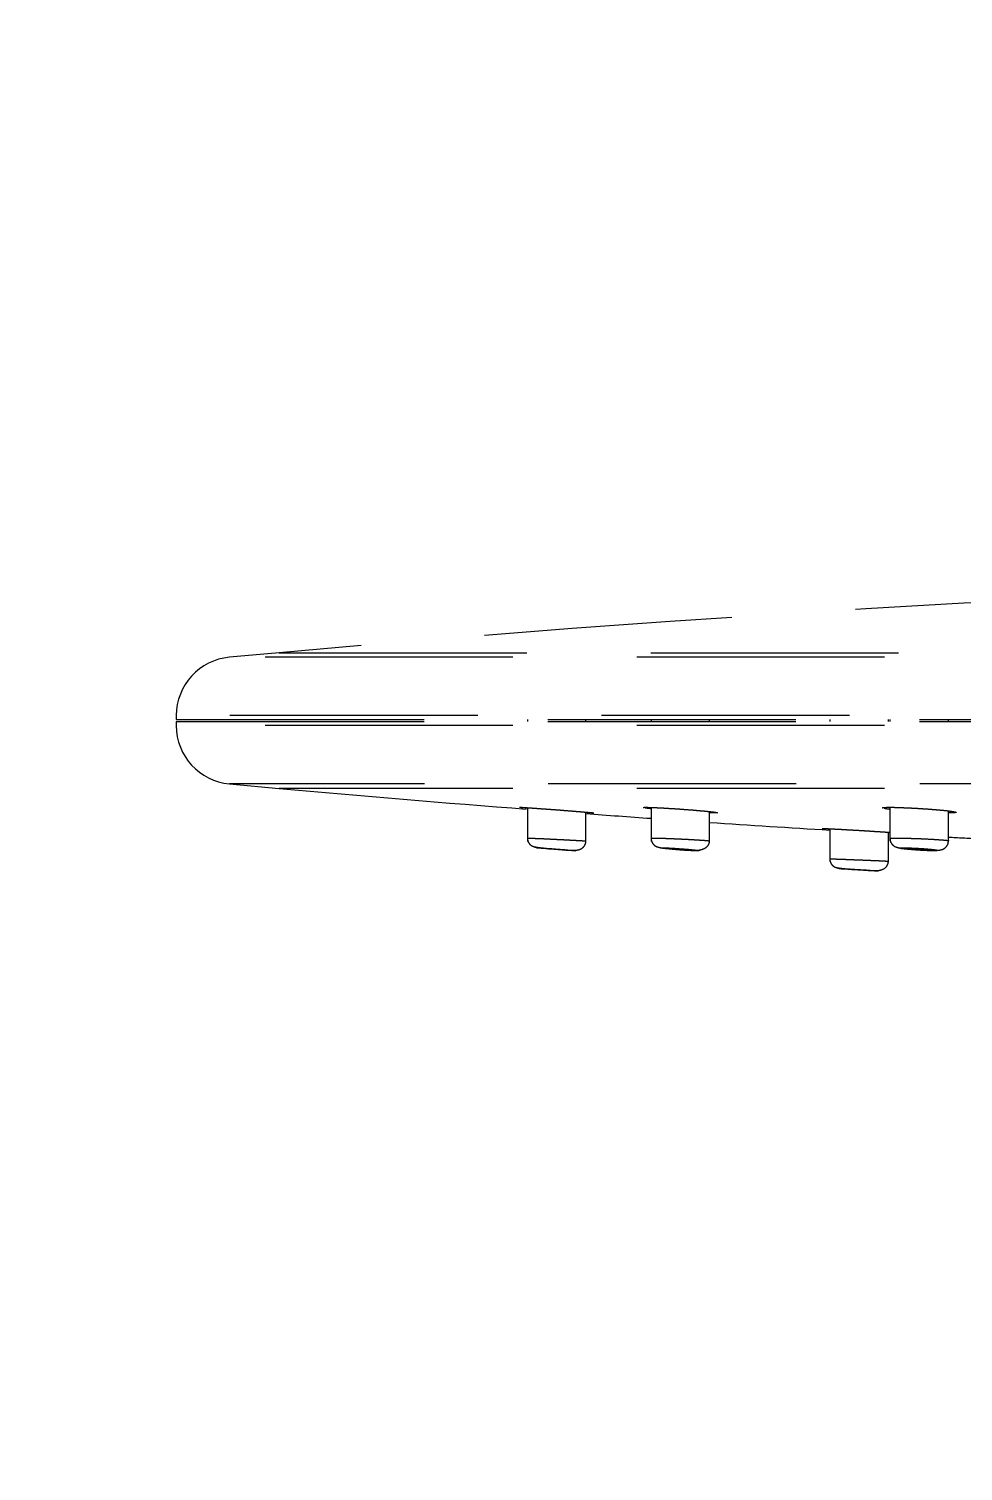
# Model space of a CAD drawing. Header units: millimetres. Extents: x 6110 to 6704, y -2661 to -1821.
# Drawn here: x 6454.29 to 6466.27, y -2123.77 to -2105.29 of the extents above; entities that cross this region are included whole.
import ezdxf

# ---------------------------------------------------------------- set-up
doc = ezdxf.new("R2010")
doc.units = ezdxf.units.MM
doc.header["$LTSCALE"] = 0.1
doc.linetypes.add('HIDDEN2', pattern=[4.7625, 3.175, -1.5875])
doc.layers.add('1', color=4, linetype='HIDDEN2', lineweight=13)
doc.layers.add('DIM', color=3, linetype='Continuous', lineweight=9)

msp = doc.modelspace()

# ---------------------------------------------------------------- hatches: boundary and pattern name
at = {"layer": 'DIM'}
h = msp.add_hatch(dxfattribs=at)
h.set_pattern_fill('ANSI31', color=2)
edge = h.paths.add_edge_path()
edge.add_line((6619.617, -2595.98), (6619.617, -1962.206))
edge.add_line((6634.617, -1966.11), (6619.617, -1966.11))
edge.add_line((6634.617, -2610.98), (6634.617, -1966.11))
edge.add_line((6634.617, -2610.98), (6184.457, -2610.98))
edge.add_line((6619.617, -2595.98), (6184.457, -2595.98))
edge.add_line((6184.457, -2610.98), (6184.457, -2595.98))

# ---------------------------------------------------------------- linework, layer by layer
at = {"layer": '1', "color": 8, "linetype": 'HIDDEN2', "lineweight": -3, "ltscale": 10}
for p, q in [((6457.5, -2113.286), (6456.865, -2113.343)), ((6484.307, -2113.343), (6456.865, -2113.343)), ((6457.5, -2113.286), (6484.307, -2113.286)), ((6456.182, -2114.09), (6456.182, -2114.142)), ((6512.432, -2114.09), (6456.182, -2114.09)), ((6456.182, -2114.142), (6512.432, -2114.142)), ((6460.682, -2114.142), (6460.682, -2114.167)), ((6461.432, -2114.167), (6461.432, -2114.142)), ((6462.266, -2114.142), (6462.266, -2114.167)), ((6463.016, -2114.167), (6463.016, -2114.142)), ((6464.557, -2114.142), (6464.557, -2114.167)), ((6465.307, -2114.167), (6465.307, -2114.142)), ((6465.327, -2114.142), (6465.327, -2114.167)), ((6466.077, -2114.167), (6466.077, -2114.142)), ((6456.182, -2114.167), (6456.182, -2114.219)), ((6456.182, -2114.167), (6512.432, -2114.167)), ((6484.307, -2114.219), (6456.182, -2114.219)), ((6456.865, -2114.966), (6457.5, -2115.023)), ((6511.749, -2114.966), (6456.865, -2114.966)), ((6484.307, -2115.023), (6457.5, -2115.023)), ((6460.682, -2115.271), (6460.682, -2115.702)), ((6462.266, -2115.267), (6462.266, -2115.701)), ((6465.327, -2115.266), (6465.327, -2115.701)), ((6461.432, -2115.702), (6461.432, -2115.328)), ((6463.016, -2115.701), (6463.016, -2115.32)), ((6466.077, -2115.701), (6466.077, -2115.312)), ((6464.557, -2115.54), (6464.557, -2115.961)), ((6465.307, -2115.961), (6465.307, -2115.586)), ((6462.266, -2115.701), (6462.266, -2115.702)), ((6463.016, -2115.702), (6463.016, -2115.701)), ((6465.327, -2115.701), (6465.327, -2115.701)), ((6466.077, -2115.701), (6466.077, -2115.701))]:
    msp.add_line(p, q, dxfattribs=at)
for centre, radius, start, end in [((6479.909, -2362.28), 250, 90.53484, 95.14276), ((6456.932, -2114.09), 0.75, 95.1428, 180), ((6456.932, -2114.219), 0.75, 180, 264.8572), ((6479.909, -1866.03), 250, 264.85724, 265.5891), ((6479.909, -1866.03), 250, 265.76149, 265.9532), ((6479.909, -1866.03), 250, 266.12554, 266.47932), ((6479.909, -1866.03), 250, 266.82832, 266.91464)]:
    msp.add_arc(centre, radius, start, end, dxfattribs=at)
for points, knots in [([(6460.582, -2115.266), (6460.582, -2115.266), (6460.582, -2115.266), (6460.582, -2115.266), (6460.582, -2115.266), (6460.583, -2115.266), (6460.584, -2115.266), (6460.587, -2115.266), (6460.592, -2115.266), (6460.6, -2115.266), (6460.607, -2115.267), (6460.61, -2115.267), (6460.615, -2115.267), (6460.618, -2115.267), (6460.634, -2115.268), (6460.649, -2115.269), (6460.671, -2115.27), (6460.675, -2115.27), (6460.685, -2115.271), (6460.69, -2115.271), (6460.705, -2115.272), (6460.716, -2115.273), (6460.749, -2115.275), (6460.773, -2115.277), (6460.806, -2115.279), (6460.813, -2115.28), (6460.827, -2115.281), (6460.833, -2115.281), (6460.854, -2115.283), (6460.882, -2115.285), (6460.912, -2115.287), (6460.934, -2115.288), (6460.942, -2115.289), (6460.957, -2115.29), (6460.964, -2115.291), (6461.003, -2115.293), (6461.034, -2115.296), (6461.08, -2115.299), (6461.096, -2115.3), (6461.119, -2115.302), (6461.127, -2115.303), (6461.142, -2115.304), (6461.15, -2115.305), (6461.188, -2115.308), (6461.217, -2115.31), (6461.253, -2115.313), (6461.26, -2115.313), (6461.274, -2115.314), (6461.281, -2115.315), (6461.301, -2115.317), (6461.314, -2115.318), (6461.352, -2115.321), (6461.376, -2115.323), (6461.403, -2115.325), (6461.409, -2115.326), (6461.419, -2115.327), (6461.424, -2115.327), (6461.438, -2115.328), (6461.456, -2115.33), (6461.472, -2115.331), (6461.483, -2115.332), (6461.486, -2115.333), (6461.493, -2115.333), (6461.496, -2115.334), (6461.51, -2115.335), (6461.519, -2115.336), (6461.527, -2115.337), (6461.529, -2115.337), (6461.531, -2115.338), (6461.531, -2115.338), (6461.532, -2115.338), (6461.532, -2115.338), (6461.532, -2115.338)], [0, 0, 0, 0, 0.00499, 0.00499, 0.020623, 0.020623, 0.036255, 0.036255, 0.06752, 0.098785, 0.098785, 0.114418, 0.114418, 0.13005, 0.13005, 0.19258, 0.19258, 0.208213, 0.208213, 0.223845, 0.223845, 0.25511, 0.25511, 0.317641, 0.317641, 0.333273, 0.333273, 0.348906, 0.348906, 0.380171, 0.411436, 0.411436, 0.427068, 0.427068, 0.442701, 0.442701, 0.505231, 0.505231, 0.536496, 0.536496, 0.552128, 0.552128, 0.567761, 0.567761, 0.630291, 0.630291, 0.645923, 0.645923, 0.661556, 0.661556, 0.692821, 0.692821, 0.755351, 0.755351, 0.770983, 0.770983, 0.786616, 0.786616, 0.817881, 0.849146, 0.849146, 0.864778, 0.864778, 0.880411, 0.880411, 0.942941, 0.942941, 0.974206, 0.974206, 0.989838, 0.989838, 1, 1, 1, 1]), ([(6460.681, -2115.277), (6460.678, -2115.276), (6460.674, -2115.276), (6460.666, -2115.275), (6460.662, -2115.275), (6460.641, -2115.273), (6460.627, -2115.272), (6460.612, -2115.27), (6460.61, -2115.27), (6460.606, -2115.27), (6460.605, -2115.269), (6460.605, -2115.269)], [0, 0, 0, 0, 0.104911, 0.104911, 0.245914, 0.245914, 0.809927, 0.809927, 0.950931, 0.950931, 1, 1, 1, 1]), ([(6462.166, -2115.269), (6462.166, -2115.269), (6462.166, -2115.269), (6462.166, -2115.268), (6462.167, -2115.268), (6462.168, -2115.268), (6462.168, -2115.267), (6462.171, -2115.267), (6462.176, -2115.266), (6462.183, -2115.266), (6462.191, -2115.266), (6462.193, -2115.266), (6462.198, -2115.266), (6462.201, -2115.266), (6462.217, -2115.266), (6462.232, -2115.266), (6462.254, -2115.267), (6462.258, -2115.267), (6462.267, -2115.267), (6462.272, -2115.267), (6462.288, -2115.268), (6462.298, -2115.268), (6462.331, -2115.27), (6462.356, -2115.271), (6462.388, -2115.273), (6462.395, -2115.273), (6462.408, -2115.274), (6462.415, -2115.274), (6462.436, -2115.275), (6462.464, -2115.277), (6462.493, -2115.279), (6462.516, -2115.28), (6462.523, -2115.28), (6462.538, -2115.281), (6462.546, -2115.282), (6462.585, -2115.284), (6462.615, -2115.286), (6462.662, -2115.29), (6462.677, -2115.291), (6462.701, -2115.293), (6462.708, -2115.293), (6462.724, -2115.294), (6462.731, -2115.295), (6462.769, -2115.298), (6462.799, -2115.3), (6462.835, -2115.303), (6462.842, -2115.304), (6462.856, -2115.305), (6462.863, -2115.306), (6462.883, -2115.307), (6462.896, -2115.309), (6462.935, -2115.312), (6462.958, -2115.314), (6462.986, -2115.317), (6462.991, -2115.318), (6463.002, -2115.319), (6463.007, -2115.319), (6463.021, -2115.321), (6463.039, -2115.323), (6463.055, -2115.325), (6463.066, -2115.326), (6463.069, -2115.326), (6463.076, -2115.327), (6463.079, -2115.328), (6463.094, -2115.33), (6463.102, -2115.331), (6463.111, -2115.333), (6463.113, -2115.334), (6463.115, -2115.335), (6463.116, -2115.335), (6463.116, -2115.335), (6463.116, -2115.336), (6463.116, -2115.337), (6463.113, -2115.337), (6463.105, -2115.338), (6463.103, -2115.338), (6463.099, -2115.338), (6463.097, -2115.338), (6463.09, -2115.338), (6463.079, -2115.339), (6463.065, -2115.338), (6463.054, -2115.338), (6463.05, -2115.338), (6463.042, -2115.338), (6463.038, -2115.338), (6463.029, -2115.338), (6463.023, -2115.337), (6463.018, -2115.337)], [0, 0, 0, 0, 0.002464, 0.002464, 0.015399, 0.015399, 0.028334, 0.028334, 0.054204, 0.080073, 0.080073, 0.093008, 0.093008, 0.105943, 0.105943, 0.157682, 0.157682, 0.170617, 0.170617, 0.183552, 0.183552, 0.209422, 0.209422, 0.261161, 0.261161, 0.274096, 0.274096, 0.287031, 0.287031, 0.312901, 0.33877, 0.33877, 0.351705, 0.351705, 0.36464, 0.36464, 0.41638, 0.41638, 0.442249, 0.442249, 0.455184, 0.455184, 0.468119, 0.468119, 0.519858, 0.519858, 0.532793, 0.532793, 0.545728, 0.545728, 0.571598, 0.571598, 0.623337, 0.623337, 0.636272, 0.636272, 0.649207, 0.649207, 0.675077, 0.700946, 0.700946, 0.713881, 0.713881, 0.726816, 0.726816, 0.778555, 0.778555, 0.804425, 0.804425, 0.81736, 0.81736, 0.830295, 0.830295, 0.882034, 0.882034, 0.894969, 0.894969, 0.907904, 0.907904, 0.933774, 0.959643, 0.959643, 0.972578, 0.972578, 0.985513, 0.985513, 1, 1, 1, 1]), ([(6465.227, -2115.273), (6465.227, -2115.273), (6465.227, -2115.273), (6465.227, -2115.273), (6465.227, -2115.273), (6465.228, -2115.272), (6465.229, -2115.272), (6465.231, -2115.271), (6465.236, -2115.27), (6465.243, -2115.269), (6465.25, -2115.268), (6465.253, -2115.268), (6465.258, -2115.267), (6465.261, -2115.267), (6465.276, -2115.266), (6465.291, -2115.266), (6465.312, -2115.266), (6465.317, -2115.266), (6465.326, -2115.266), (6465.331, -2115.266), (6465.346, -2115.266), (6465.357, -2115.266), (6465.39, -2115.266), (6465.414, -2115.267), (6465.446, -2115.268), (6465.453, -2115.268), (6465.466, -2115.269), (6465.473, -2115.269), (6465.494, -2115.27), (6465.522, -2115.271), (6465.551, -2115.272), (6465.573, -2115.273), (6465.581, -2115.273), (6465.596, -2115.274), (6465.604, -2115.275), (6465.642, -2115.277), (6465.673, -2115.278), (6465.719, -2115.281), (6465.735, -2115.282), (6465.758, -2115.284), (6465.766, -2115.284), (6465.781, -2115.285), (6465.789, -2115.286), (6465.827, -2115.288), (6465.857, -2115.291), (6465.893, -2115.294), (6465.9, -2115.294), (6465.914, -2115.295), (6465.921, -2115.296), (6465.941, -2115.298), (6465.955, -2115.299), (6465.993, -2115.302), (6466.017, -2115.305), (6466.045, -2115.308), (6466.05, -2115.308), (6466.06, -2115.309), (6466.065, -2115.31), (6466.08, -2115.312), (6466.098, -2115.314), (6466.114, -2115.316), (6466.125, -2115.318), (6466.129, -2115.318), (6466.135, -2115.319), (6466.139, -2115.32), (6466.153, -2115.323), (6466.162, -2115.324), (6466.171, -2115.327), (6466.174, -2115.328), (6466.176, -2115.33), (6466.177, -2115.33), (6466.177, -2115.331)], [0, 0, 0, 0, 0.000722, 0.000722, 0.016352, 0.016352, 0.031982, 0.031982, 0.063241, 0.094501, 0.094501, 0.110131, 0.110131, 0.125761, 0.125761, 0.188281, 0.188281, 0.203911, 0.203911, 0.219541, 0.219541, 0.250801, 0.250801, 0.31332, 0.31332, 0.32895, 0.32895, 0.34458, 0.34458, 0.37584, 0.4071, 0.4071, 0.42273, 0.42273, 0.43836, 0.43836, 0.500879, 0.500879, 0.532139, 0.532139, 0.547769, 0.547769, 0.563399, 0.563399, 0.625919, 0.625919, 0.641549, 0.641549, 0.657179, 0.657179, 0.688439, 0.688439, 0.750958, 0.750958, 0.766588, 0.766588, 0.782218, 0.782218, 0.813478, 0.844738, 0.844738, 0.860368, 0.860368, 0.875998, 0.875998, 0.938518, 0.938518, 0.969777, 0.969777, 1, 1, 1, 1]), ([(6461.516, -2115.338), (6461.516, -2115.338), (6461.516, -2115.338), (6461.514, -2115.338), (6461.511, -2115.338), (6461.504, -2115.338), (6461.493, -2115.337), (6461.48, -2115.336), (6461.468, -2115.336), (6461.464, -2115.335), (6461.456, -2115.335), (6461.452, -2115.335), (6461.443, -2115.334), (6461.438, -2115.334), (6461.434, -2115.334)], [0, 0, 0, 0, 0.007931, 0.007931, 0.13197, 0.13197, 0.380049, 0.628128, 0.628128, 0.752168, 0.752168, 0.876207, 0.876207, 1, 1, 1, 1]), ([(6462.266, -2115.284), (6462.263, -2115.284), (6462.26, -2115.284), (6462.252, -2115.283), (6462.248, -2115.282), (6462.227, -2115.28), (6462.212, -2115.278), (6462.198, -2115.276), (6462.195, -2115.275), (6462.192, -2115.275), (6462.191, -2115.275), (6462.19, -2115.275)], [0, 0, 0, 0, 0.093597, 0.093597, 0.23715, 0.23715, 0.811363, 0.811363, 0.954916, 0.954916, 1, 1, 1, 1]), ([(6465.327, -2115.293), (6465.324, -2115.293), (6465.322, -2115.292), (6465.315, -2115.292), (6465.311, -2115.291), (6465.289, -2115.288), (6465.275, -2115.286), (6465.26, -2115.283), (6465.257, -2115.283), (6465.254, -2115.282), (6465.253, -2115.282), (6465.253, -2115.282)], [0, 0, 0, 0, 0.073143, 0.073143, 0.221204, 0.221204, 0.813446, 0.813446, 0.961506, 0.961506, 1, 1, 1, 1]), ([(6466.163, -2115.335), (6466.163, -2115.335), (6466.163, -2115.335), (6466.161, -2115.336), (6466.159, -2115.336), (6466.152, -2115.337), (6466.141, -2115.337), (6466.128, -2115.338), (6466.117, -2115.338), (6466.113, -2115.338), (6466.105, -2115.338), (6466.101, -2115.338), (6466.091, -2115.338), (6466.085, -2115.338), (6466.079, -2115.338)], [0, 0, 0, 0, 0.011947, 0.011947, 0.131479, 0.131479, 0.370544, 0.609608, 0.609608, 0.729141, 0.729141, 0.848673, 0.848673, 1, 1, 1, 1]), ([(6464.457, -2115.537), (6464.457, -2115.537), (6464.457, -2115.537), (6464.457, -2115.537), (6464.457, -2115.537), (6464.458, -2115.537), (6464.459, -2115.537), (6464.462, -2115.537), (6464.467, -2115.537), (6464.474, -2115.537), (6464.482, -2115.537), (6464.484, -2115.537), (6464.49, -2115.537), (6464.492, -2115.537), (6464.508, -2115.538), (6464.523, -2115.539), (6464.545, -2115.54), (6464.549, -2115.54), (6464.559, -2115.54), (6464.564, -2115.541), (6464.579, -2115.541), (6464.59, -2115.542), (6464.623, -2115.544), (6464.647, -2115.545), (6464.68, -2115.547), (6464.687, -2115.547), (6464.7, -2115.548), (6464.707, -2115.548), (6464.728, -2115.549), (6464.756, -2115.551), (6464.785, -2115.553), (6464.807, -2115.554), (6464.815, -2115.554), (6464.83, -2115.555), (6464.838, -2115.556), (6464.876, -2115.558), (6464.907, -2115.56), (6464.953, -2115.562), (6464.969, -2115.563), (6464.992, -2115.565), (6465, -2115.565), (6465.015, -2115.566), (6465.023, -2115.567), (6465.061, -2115.569), (6465.091, -2115.571), (6465.126, -2115.573), (6465.133, -2115.574), (6465.147, -2115.575), (6465.154, -2115.575), (6465.175, -2115.576), (6465.188, -2115.577), (6465.226, -2115.58), (6465.25, -2115.581), (6465.277, -2115.583), (6465.283, -2115.584), (6465.293, -2115.584), (6465.298, -2115.585), (6465.313, -2115.586), (6465.323, -2115.587), (6465.332, -2115.587), (6465.333, -2115.587)], [0, 0, 0, 0, 0.004865, 0.004865, 0.023921, 0.023921, 0.042977, 0.042977, 0.081088, 0.1192, 0.1192, 0.138256, 0.138256, 0.157312, 0.157312, 0.233535, 0.233535, 0.252591, 0.252591, 0.271647, 0.271647, 0.309759, 0.309759, 0.385983, 0.385983, 0.405038, 0.405038, 0.424094, 0.424094, 0.462206, 0.500318, 0.500318, 0.519374, 0.519374, 0.53843, 0.53843, 0.614653, 0.614653, 0.652765, 0.652765, 0.671821, 0.671821, 0.690877, 0.690877, 0.7671, 0.7671, 0.786156, 0.786156, 0.805212, 0.805212, 0.843324, 0.843324, 0.919547, 0.919547, 0.938603, 0.938603, 0.957659, 0.957659, 0.995771, 1, 1, 1, 1]), ([(6464.556, -2115.546), (6464.553, -2115.546), (6464.55, -2115.545), (6464.542, -2115.545), (6464.538, -2115.544), (6464.517, -2115.543), (6464.502, -2115.542), (6464.488, -2115.54), (6464.485, -2115.54), (6464.482, -2115.54), (6464.481, -2115.54), (6464.48, -2115.54)], [0, 0, 0, 0, 0.099599, 0.099599, 0.242292, 0.242292, 0.813062, 0.813062, 0.955755, 0.955755, 1, 1, 1, 1]), ([(6465.328, -2115.592), (6465.326, -2115.592), (6465.325, -2115.592), (6465.319, -2115.592), (6465.314, -2115.591), (6465.309, -2115.591)], [0, 0, 0, 0, 0.230094, 0.230094, 1, 1, 1, 1]), ([(6460.682, -2115.66), (6460.682, -2115.669), (6460.684, -2115.686), (6460.691, -2115.709), (6460.703, -2115.729), (6460.722, -2115.75), (6460.75, -2115.766), (6460.785, -2115.775), (6460.831, -2115.781), (6460.892, -2115.788), (6460.938, -2115.793), (6460.964, -2115.796), (6460.966, -2115.796)], [0, 0, 0, 0, 0.056992, 0.11366, 0.170817, 0.229555, 0.356674, 0.505859, 0.668554, 0.828114, 0.985696, 1, 1, 1, 1]), ([(6460.682, -2115.66), (6460.682, -2115.66), (6460.682, -2115.66), (6460.686, -2115.66), (6460.703, -2115.66), (6460.729, -2115.661), (6460.752, -2115.662), (6460.765, -2115.662)], [0, 0, 0, 0, 0.019057, 0.267065, 0.513214, 0.75752, 1, 1, 1, 1]), ([(6460.765, -2115.662), (6460.774, -2115.663), (6460.795, -2115.664), (6460.833, -2115.665), (6460.878, -2115.667), (6460.931, -2115.67), (6460.992, -2115.673), (6461.049, -2115.676), (6461.099, -2115.678), (6461.14, -2115.68), (6461.178, -2115.682), (6461.214, -2115.684), (6461.247, -2115.686), (6461.276, -2115.687), (6461.303, -2115.689), (6461.326, -2115.69), (6461.347, -2115.691), (6461.365, -2115.692), (6461.38, -2115.693), (6461.392, -2115.694), (6461.403, -2115.695), (6461.411, -2115.696), (6461.418, -2115.696), (6461.425, -2115.697), (6461.43, -2115.697), (6461.432, -2115.697), (6461.432, -2115.697)], [0, 0, 0, 0, 0.048555, 0.101821, 0.159797, 0.222482, 0.289875, 0.361974, 0.408309, 0.453017, 0.496099, 0.537554, 0.577382, 0.615583, 0.652156, 0.687103, 0.720423, 0.752115, 0.782181, 0.810619, 0.83743, 0.862614, 0.886171, 0.908102, 0.954313, 1, 1, 1, 1]), ([(6460.77, -2115.772), (6460.77, -2115.773), (6460.792, -2115.78), (6460.837, -2115.783), (6460.898, -2115.79), (6460.927, -2115.793)], [0, 0, 0, 0, 0.012898, 0.560249, 1, 1, 1, 1]), ([(6460.853, -2115.787), (6460.853, -2115.787), (6460.853, -2115.787), (6460.851, -2115.787), (6460.849, -2115.787), (6460.83, -2115.786), (6460.817, -2115.785), (6460.8, -2115.784), (6460.797, -2115.784), (6460.798, -2115.785), (6460.804, -2115.785), (6460.824, -2115.788), (6460.839, -2115.789), (6460.876, -2115.792), (6460.898, -2115.794), (6460.947, -2115.798), (6460.974, -2115.8), (6461.029, -2115.804), (6461.058, -2115.807), (6461.113, -2115.811), (6461.14, -2115.813), (6461.19, -2115.816), (6461.213, -2115.818), (6461.243, -2115.82), (6461.254, -2115.82), (6461.277, -2115.822), (6461.287, -2115.822), (6461.298, -2115.822), (6461.299, -2115.822), (6461.291, -2115.821), (6461.283, -2115.82), (6461.257, -2115.818), (6461.24, -2115.816), (6461.199, -2115.813), (6461.175, -2115.811), (6461.123, -2115.807), (6461.095, -2115.804), (6461.039, -2115.8), (6461.011, -2115.798), (6460.957, -2115.794), (6460.93, -2115.792), (6460.887, -2115.789), (6460.868, -2115.788), (6460.853, -2115.787)], [0, 0, 0, 0, 0.00002, 0.00002, 0.005947, 0.005947, 0.05945, 0.05945, 0.112954, 0.112954, 0.166618, 0.166618, 0.220439, 0.220439, 0.274366, 0.274366, 0.328307, 0.328307, 0.382159, 0.382159, 0.435905, 0.435905, 0.489656, 0.489656, 0.522611, 0.522611, 0.576095, 0.576095, 0.629662, 0.629662, 0.683376, 0.683376, 0.737237, 0.737237, 0.79118, 0.79118, 0.845104, 0.845104, 0.898916, 0.898916, 0.952573, 0.952573, 1, 1, 1, 1]), ([(6461.126, -2115.812), (6461.106, -2115.81), (6461.084, -2115.808), (6461.035, -2115.805), (6461.006, -2115.803), (6460.953, -2115.798), (6460.927, -2115.796), (6460.884, -2115.793), (6460.867, -2115.791), (6460.852, -2115.79)], [0, 0, 0, 0, 0.210591, 0.210591, 0.488713, 0.488713, 0.766164, 0.766164, 1, 1, 1, 1]), ([(6460.932, -2115.795), (6460.932, -2115.795), (6460.932, -2115.795), (6460.932, -2115.795), (6460.932, -2115.795), (6460.933, -2115.795), (6460.934, -2115.795), (6460.936, -2115.795), (6460.939, -2115.795), (6460.94, -2115.795), (6460.945, -2115.795), (6460.949, -2115.795), (6460.955, -2115.796), (6460.958, -2115.796), (6460.963, -2115.796), (6460.966, -2115.796), (6460.974, -2115.797), (6460.981, -2115.797), (6460.991, -2115.798), (6460.995, -2115.798), (6461.002, -2115.799), (6461.009, -2115.799), (6461.017, -2115.8), (6461.025, -2115.8), (6461.029, -2115.801), (6461.041, -2115.802), (6461.049, -2115.802), (6461.061, -2115.803), (6461.065, -2115.803), (6461.071, -2115.804), (6461.073, -2115.804), (6461.077, -2115.804), (6461.079, -2115.805), (6461.089, -2115.805), (6461.097, -2115.806), (6461.109, -2115.807), (6461.112, -2115.807), (6461.12, -2115.808), (6461.123, -2115.808), (6461.133, -2115.809), (6461.139, -2115.809), (6461.148, -2115.81), (6461.151, -2115.81), (6461.156, -2115.811), (6461.161, -2115.811), (6461.165, -2115.812), (6461.169, -2115.812), (6461.171, -2115.812), (6461.176, -2115.813), (6461.178, -2115.813), (6461.18, -2115.813), (6461.181, -2115.813), (6461.182, -2115.813), (6461.182, -2115.813), (6461.182, -2115.813)], [0, 0, 0, 0, 0.000392, 0.000392, 0.031652, 0.031652, 0.062911, 0.09417, 0.09417, 0.125429, 0.125429, 0.187947, 0.187947, 0.219206, 0.219206, 0.250465, 0.250465, 0.312984, 0.312984, 0.344243, 0.344243, 0.375502, 0.406761, 0.406761, 0.43802, 0.43802, 0.500539, 0.500539, 0.531798, 0.531798, 0.547427, 0.547427, 0.563057, 0.563057, 0.625575, 0.625575, 0.656834, 0.656834, 0.688093, 0.688093, 0.750612, 0.750612, 0.781871, 0.781871, 0.81313, 0.844389, 0.844389, 0.875648, 0.875648, 0.938167, 0.938167, 0.969426, 0.969426, 1, 1, 1, 1]), ([(6461.145, -2115.812), (6461.139, -2115.811), (6461.133, -2115.811), (6461.123, -2115.81), (6461.119, -2115.81), (6461.112, -2115.809), (6461.108, -2115.809), (6461.097, -2115.808), (6461.089, -2115.808), (6461.077, -2115.807), (6461.073, -2115.806), (6461.065, -2115.806), (6461.061, -2115.806), (6461.048, -2115.805), (6461.04, -2115.804), (6461.028, -2115.803), (6461.024, -2115.803), (6461.016, -2115.802), (6461.009, -2115.802), (6461.001, -2115.801), (6460.996, -2115.801), (6460.994, -2115.8), (6460.991, -2115.8), (6460.989, -2115.8), (6460.98, -2115.799), (6460.974, -2115.799), (6460.965, -2115.798), (6460.963, -2115.798), (6460.959, -2115.797), (6460.958, -2115.797), (6460.955, -2115.797), (6460.954, -2115.797), (6460.948, -2115.796), (6460.944, -2115.796), (6460.94, -2115.796), (6460.939, -2115.796), (6460.938, -2115.795)], [0, 0, 0, 0, 0.096745, 0.096745, 0.145117, 0.145117, 0.193489, 0.193489, 0.290234, 0.290234, 0.338606, 0.338606, 0.386978, 0.386978, 0.483723, 0.483723, 0.532095, 0.532095, 0.580468, 0.62884, 0.62884, 0.653026, 0.653026, 0.677212, 0.677212, 0.773957, 0.773957, 0.822329, 0.822329, 0.846515, 0.846515, 0.870702, 0.870702, 0.967446, 0.967446, 1, 1, 1, 1]), ([(6461.178, -2115.814), (6461.178, -2115.813), (6461.177, -2115.813), (6461.175, -2115.813), (6461.172, -2115.813), (6461.169, -2115.813), (6461.165, -2115.813), (6461.163, -2115.813), (6461.156, -2115.812), (6461.151, -2115.812), (6461.145, -2115.812)], [0, 0, 0, 0, 0.096152, 0.096152, 0.276922, 0.457691, 0.457691, 0.638461, 0.638461, 1, 1, 1, 1]), ([(6461.176, -2115.813), (6461.214, -2115.816), (6461.265, -2115.819), (6461.331, -2115.813), (6461.38, -2115.795), (6461.414, -2115.763), (6461.429, -2115.727), (6461.432, -2115.708), (6461.432, -2115.697)], [0, 0, 0, 0, 0.32584, 0.486976, 0.652359, 0.825845, 0.913973, 1, 1, 1, 1]), ([(6462.266, -2115.661), (6462.266, -2115.661), (6462.268, -2115.66), (6462.279, -2115.66), (6462.298, -2115.66), (6462.326, -2115.66), (6462.36, -2115.661), (6462.387, -2115.661), (6462.401, -2115.662)], [0, 0, 0, 0, 0.136324, 0.313181, 0.487967, 0.660693, 0.831367, 1, 1, 1, 1]), ([(6462.266, -2115.661), (6462.266, -2115.67), (6462.268, -2115.687), (6462.276, -2115.711), (6462.288, -2115.731), (6462.306, -2115.752), (6462.333, -2115.769), (6462.374, -2115.781), (6462.429, -2115.789), (6462.494, -2115.796), (6462.525, -2115.799), (6462.536, -2115.8)], [0, 0, 0, 0, 0.061135, 0.121818, 0.181724, 0.241061, 0.361055, 0.491883, 0.77587, 0.922901, 1, 1, 1, 1]), ([(6462.472, -2115.786), (6462.472, -2115.786), (6462.472, -2115.786), (6462.47, -2115.786), (6462.468, -2115.786), (6462.445, -2115.785), (6462.427, -2115.784), (6462.4, -2115.784), (6462.391, -2115.784), (6462.381, -2115.785), (6462.381, -2115.786), (6462.391, -2115.788), (6462.4, -2115.79), (6462.428, -2115.793), (6462.446, -2115.795), (6462.488, -2115.799), (6462.512, -2115.801), (6462.564, -2115.805), (6462.592, -2115.808), (6462.648, -2115.812), (6462.677, -2115.814), (6462.73, -2115.817), (6462.756, -2115.818), (6462.793, -2115.82), (6462.806, -2115.821), (6462.836, -2115.822), (6462.852, -2115.822), (6462.874, -2115.822), (6462.88, -2115.822), (6462.884, -2115.821), (6462.881, -2115.82), (6462.866, -2115.817), (6462.853, -2115.815), (6462.821, -2115.812), (6462.801, -2115.81), (6462.755, -2115.805), (6462.729, -2115.803), (6462.675, -2115.799), (6462.646, -2115.797), (6462.591, -2115.793), (6462.563, -2115.791), (6462.514, -2115.788), (6462.492, -2115.787), (6462.472, -2115.786)], [0, 0, 0, 0, 0.000018, 0.000018, 0.005369, 0.005369, 0.05886, 0.05886, 0.112395, 0.112395, 0.166087, 0.166087, 0.219931, 0.219931, 0.273868, 0.273868, 0.327799, 0.327799, 0.381628, 0.381628, 0.435345, 0.435345, 0.489069, 0.489069, 0.522025, 0.522025, 0.575516, 0.575516, 0.629105, 0.629105, 0.682846, 0.682846, 0.736727, 0.736727, 0.790674, 0.790674, 0.844584, 0.844584, 0.898369, 0.898369, 0.951998, 0.951998, 1, 1, 1, 1]), ([(6462.401, -2115.662), (6462.413, -2115.662), (6462.439, -2115.663), (6462.482, -2115.664), (6462.531, -2115.666), (6462.585, -2115.669), (6462.64, -2115.671), (6462.694, -2115.674), (6462.745, -2115.676), (6462.794, -2115.679), (6462.841, -2115.682), (6462.877, -2115.684), (6462.904, -2115.686), (6462.923, -2115.687), (6462.941, -2115.688), (6462.958, -2115.69), (6462.972, -2115.691), (6462.985, -2115.692), (6462.996, -2115.693), (6463.005, -2115.694), (6463.013, -2115.695), (6463.016, -2115.696), (6463.016, -2115.696), (6463.016, -2115.696)], [0, 0, 0, 0, 0.054943, 0.11304, 0.174293, 0.238702, 0.306267, 0.367819, 0.429375, 0.490934, 0.552496, 0.614061, 0.647317, 0.680812, 0.714547, 0.748521, 0.782734, 0.817189, 0.851883, 0.886819, 0.921995, 0.988517, 1, 1, 1, 1]), ([(6462.516, -2115.795), (6462.516, -2115.795), (6462.516, -2115.795), (6462.516, -2115.795), (6462.517, -2115.795), (6462.517, -2115.795), (6462.519, -2115.795), (6462.521, -2115.795), (6462.523, -2115.795), (6462.524, -2115.795), (6462.529, -2115.795), (6462.533, -2115.795), (6462.54, -2115.795), (6462.542, -2115.795), (6462.547, -2115.795), (6462.55, -2115.795), (6462.559, -2115.795), (6462.565, -2115.796), (6462.575, -2115.796), (6462.579, -2115.796), (6462.586, -2115.797), (6462.594, -2115.797), (6462.601, -2115.798), (6462.609, -2115.798), (6462.613, -2115.798), (6462.625, -2115.799), (6462.633, -2115.8), (6462.646, -2115.801), (6462.65, -2115.801), (6462.656, -2115.801), (6462.658, -2115.802), (6462.662, -2115.802), (6462.664, -2115.802), (6462.674, -2115.803), (6462.682, -2115.803), (6462.693, -2115.804), (6462.697, -2115.805), (6462.704, -2115.805), (6462.707, -2115.806), (6462.718, -2115.807), (6462.724, -2115.807), (6462.733, -2115.808), (6462.735, -2115.808), (6462.741, -2115.809), (6462.745, -2115.809), (6462.75, -2115.81), (6462.753, -2115.81), (6462.755, -2115.811), (6462.76, -2115.811), (6462.762, -2115.812), (6462.765, -2115.812), (6462.765, -2115.812), (6462.766, -2115.813), (6462.766, -2115.813), (6462.766, -2115.813)], [0, 0, 0, 0, 0.000131, 0.000131, 0.03139, 0.03139, 0.062649, 0.093908, 0.093908, 0.125167, 0.125167, 0.187686, 0.187686, 0.218945, 0.218945, 0.250204, 0.250204, 0.312722, 0.312722, 0.343982, 0.343982, 0.375241, 0.4065, 0.4065, 0.437759, 0.437759, 0.500278, 0.500278, 0.531537, 0.531537, 0.547166, 0.547166, 0.562796, 0.562796, 0.625314, 0.625314, 0.656573, 0.656573, 0.687833, 0.687833, 0.750351, 0.750351, 0.78161, 0.78161, 0.812869, 0.844129, 0.844129, 0.875388, 0.875388, 0.937906, 0.937906, 0.969165, 0.969165, 1, 1, 1, 1]), ([(6462.729, -2115.813), (6462.724, -2115.813), (6462.717, -2115.812), (6462.707, -2115.812), (6462.704, -2115.812), (6462.696, -2115.811), (6462.693, -2115.811), (6462.681, -2115.81), (6462.673, -2115.81), (6462.661, -2115.809), (6462.657, -2115.809), (6462.649, -2115.808), (6462.645, -2115.808), (6462.633, -2115.807), (6462.625, -2115.807), (6462.613, -2115.806), (6462.609, -2115.805), (6462.601, -2115.805), (6462.593, -2115.804), (6462.586, -2115.803), (6462.58, -2115.803), (6462.579, -2115.803), (6462.575, -2115.802), (6462.573, -2115.802), (6462.565, -2115.802), (6462.559, -2115.801), (6462.55, -2115.8), (6462.547, -2115.8), (6462.542, -2115.799), (6462.54, -2115.799), (6462.533, -2115.798), (6462.529, -2115.798), (6462.525, -2115.797), (6462.524, -2115.797), (6462.523, -2115.797)], [0, 0, 0, 0, 0.096824, 0.096824, 0.145236, 0.145236, 0.193649, 0.193649, 0.290473, 0.290473, 0.338885, 0.338885, 0.387297, 0.387297, 0.484121, 0.484121, 0.532533, 0.532533, 0.580946, 0.629358, 0.629358, 0.653564, 0.653564, 0.67777, 0.67777, 0.774594, 0.774594, 0.823006, 0.823006, 0.871418, 0.871418, 0.968243, 0.968243, 1, 1, 1, 1]), ([(6462.536, -2115.8), (6462.546, -2115.801), (6462.577, -2115.804), (6462.635, -2115.809), (6462.727, -2115.815), (6462.813, -2115.82), (6462.895, -2115.813), (6462.955, -2115.794), (6462.995, -2115.761), (6463.013, -2115.726), (6463.016, -2115.706), (6463.016, -2115.696)], [0, 0, 0, 0, 0.050984, 0.158552, 0.269074, 0.493592, 0.607758, 0.7304, 0.863152, 0.931907, 1, 1, 1, 1]), ([(6462.763, -2115.813), (6462.762, -2115.813), (6462.762, -2115.814), (6462.76, -2115.814), (6462.757, -2115.814), (6462.753, -2115.814), (6462.75, -2115.813), (6462.747, -2115.813), (6462.741, -2115.813), (6462.735, -2115.813), (6462.729, -2115.813)], [0, 0, 0, 0, 0.096979, 0.096979, 0.277583, 0.458187, 0.458187, 0.638792, 0.638792, 1, 1, 1, 1]), ([(6465.327, -2115.663), (6465.327, -2115.663), (6465.331, -2115.662), (6465.346, -2115.661), (6465.372, -2115.66), (6465.407, -2115.66), (6465.45, -2115.66), (6465.5, -2115.661), (6465.555, -2115.662), (6465.595, -2115.663), (6465.615, -2115.664)], [0, 0, 0, 0, 0.121577, 0.248712, 0.375285, 0.501305, 0.626779, 0.751714, 0.876119, 1, 1, 1, 1]), ([(6465.328, -2115.663), (6465.328, -2115.673), (6465.329, -2115.69), (6465.337, -2115.714), (6465.349, -2115.734), (6465.382, -2115.77), (6465.428, -2115.783), (6465.496, -2115.793), (6465.56, -2115.801), (6465.605, -2115.805), (6465.626, -2115.806)], [0, 0, 0, 0, 0.057854, 0.117036, 0.177824, 0.240743, 0.530111, 0.698082, 0.86328, 1, 1, 1, 1]), ([(6465.637, -2115.788), (6465.636, -2115.788), (6465.636, -2115.788), (6465.633, -2115.788), (6465.629, -2115.788), (6465.599, -2115.787), (6465.573, -2115.786), (6465.527, -2115.784), (6465.507, -2115.784), (6465.475, -2115.784), (6465.462, -2115.785), (6465.447, -2115.786), (6465.443, -2115.787), (6465.447, -2115.79), (6465.453, -2115.792), (6465.475, -2115.796), (6465.49, -2115.798), (6465.528, -2115.802), (6465.55, -2115.804), (6465.6, -2115.808), (6465.627, -2115.81), (6465.682, -2115.814), (6465.711, -2115.816), (6465.756, -2115.818), (6465.772, -2115.819), (6465.814, -2115.821), (6465.839, -2115.822), (6465.881, -2115.822), (6465.899, -2115.822), (6465.926, -2115.822), (6465.936, -2115.821), (6465.946, -2115.819), (6465.946, -2115.818), (6465.937, -2115.815), (6465.928, -2115.813), (6465.901, -2115.809), (6465.883, -2115.807), (6465.841, -2115.803), (6465.817, -2115.8), (6465.765, -2115.796), (6465.737, -2115.794), (6465.685, -2115.791), (6465.66, -2115.79), (6465.637, -2115.788)], [0, 0, 0, 0, 0.000021, 0.000021, 0.00712, 0.00712, 0.06064, 0.06064, 0.114103, 0.114103, 0.167712, 0.167712, 0.221477, 0.221477, 0.275374, 0.275374, 0.329324, 0.329324, 0.383221, 0.383221, 0.437024, 0.437024, 0.490832, 0.490832, 0.523803, 0.523803, 0.577282, 0.577282, 0.630809, 0.630809, 0.684464, 0.684464, 0.738275, 0.738275, 0.792199, 0.792199, 0.846144, 0.846144, 0.900009, 0.900009, 0.953727, 0.953727, 1, 1, 1, 1]), ([(6465.778, -2115.819), (6465.769, -2115.819), (6465.761, -2115.818), (6465.725, -2115.817), (6465.696, -2115.815), (6465.64, -2115.811), (6465.612, -2115.809), (6465.567, -2115.806), (6465.548, -2115.804), (6465.531, -2115.802)], [0, 0, 0, 0, 0.103394, 0.103394, 0.42578, 0.42578, 0.748528, 0.748528, 1, 1, 1, 1]), ([(6465.791, -2115.813), (6465.785, -2115.813), (6465.778, -2115.813), (6465.768, -2115.813), (6465.765, -2115.813), (6465.757, -2115.813), (6465.754, -2115.812), (6465.742, -2115.812), (6465.735, -2115.812), (6465.722, -2115.811), (6465.718, -2115.811), (6465.71, -2115.81), (6465.706, -2115.81), (6465.694, -2115.809), (6465.686, -2115.809), (6465.676, -2115.808), (6465.674, -2115.808), (6465.67, -2115.808), (6465.664, -2115.807), (6465.654, -2115.807), (6465.647, -2115.806), (6465.641, -2115.805), (6465.64, -2115.805), (6465.636, -2115.805), (6465.634, -2115.805), (6465.626, -2115.804), (6465.62, -2115.803), (6465.611, -2115.802), (6465.608, -2115.802), (6465.603, -2115.802), (6465.601, -2115.801), (6465.594, -2115.8), (6465.59, -2115.8), (6465.585, -2115.799), (6465.584, -2115.799), (6465.581, -2115.798), (6465.58, -2115.798), (6465.578, -2115.797), (6465.577, -2115.797), (6465.577, -2115.796), (6465.577, -2115.796), (6465.578, -2115.796), (6465.579, -2115.795), (6465.581, -2115.795), (6465.584, -2115.795), (6465.585, -2115.795), (6465.59, -2115.795), (6465.594, -2115.795), (6465.601, -2115.795), (6465.603, -2115.795), (6465.608, -2115.795), (6465.611, -2115.795), (6465.62, -2115.795), (6465.626, -2115.795), (6465.636, -2115.795), (6465.64, -2115.795), (6465.647, -2115.795), (6465.654, -2115.796), (6465.662, -2115.796), (6465.67, -2115.796), (6465.674, -2115.797), (6465.686, -2115.797), (6465.694, -2115.798), (6465.706, -2115.798), (6465.71, -2115.799), (6465.717, -2115.799), (6465.719, -2115.799), (6465.723, -2115.8), (6465.725, -2115.8), (6465.735, -2115.8), (6465.742, -2115.801), (6465.754, -2115.802), (6465.758, -2115.802), (6465.765, -2115.803), (6465.768, -2115.803), (6465.778, -2115.804), (6465.785, -2115.805), (6465.793, -2115.806), (6465.796, -2115.806), (6465.801, -2115.807), (6465.806, -2115.807), (6465.81, -2115.808), (6465.814, -2115.808), (6465.816, -2115.809), (6465.821, -2115.809), (6465.823, -2115.81), (6465.826, -2115.811), (6465.826, -2115.811), (6465.827, -2115.811), (6465.827, -2115.811), (6465.827, -2115.812)], [0, 0, 0, 0, 0.035715, 0.035715, 0.053573, 0.053573, 0.071431, 0.071431, 0.107146, 0.107146, 0.125004, 0.125004, 0.142862, 0.142862, 0.178577, 0.178577, 0.187506, 0.187506, 0.196435, 0.214292, 0.23215, 0.23215, 0.241079, 0.241079, 0.250008, 0.250008, 0.285723, 0.285723, 0.303581, 0.303581, 0.321438, 0.321438, 0.357154, 0.357154, 0.375012, 0.375012, 0.392869, 0.392869, 0.428585, 0.428585, 0.446442, 0.446442, 0.4643, 0.482158, 0.482158, 0.500015, 0.500015, 0.535731, 0.535731, 0.553588, 0.553588, 0.571446, 0.571446, 0.607162, 0.607162, 0.625019, 0.625019, 0.642877, 0.660735, 0.660735, 0.678592, 0.678592, 0.714308, 0.714308, 0.732165, 0.732165, 0.741094, 0.741094, 0.750023, 0.750023, 0.785738, 0.785738, 0.803596, 0.803596, 0.821454, 0.821454, 0.857169, 0.857169, 0.875027, 0.875027, 0.892885, 0.910742, 0.910742, 0.9286, 0.9286, 0.964315, 0.964315, 0.982173, 0.982173, 1, 1, 1, 1]), ([(6465.615, -2115.664), (6465.622, -2115.664), (6465.636, -2115.664), (6465.658, -2115.665), (6465.68, -2115.666), (6465.71, -2115.667), (6465.754, -2115.669), (6465.816, -2115.672), (6465.889, -2115.676), (6465.948, -2115.68), (6465.989, -2115.683), (6466.014, -2115.685), (6466.034, -2115.686), (6466.049, -2115.688), (6466.061, -2115.69), (6466.069, -2115.691), (6466.074, -2115.692), (6466.077, -2115.693), (6466.077, -2115.694), (6466.077, -2115.694)], [0, 0, 0, 0, 0.03141, 0.06352, 0.096328, 0.129836, 0.198768, 0.291353, 0.40755, 0.547304, 0.610719, 0.670943, 0.727976, 0.781817, 0.832466, 0.879924, 0.92419, 0.965263, 1, 1, 1, 1]), ([(6465.626, -2115.806), (6465.63, -2115.807), (6465.657, -2115.809), (6465.713, -2115.813), (6465.787, -2115.817), (6465.877, -2115.819), (6465.945, -2115.819), (6466.004, -2115.805), (6466.041, -2115.783), (6466.065, -2115.751), (6466.075, -2115.719), (6466.077, -2115.702), (6466.077, -2115.694)], [0, 0, 0, 0, 0.019437, 0.141953, 0.264475, 0.387352, 0.622321, 0.724721, 0.820627, 0.912424, 0.956944, 1, 1, 1, 1]), ([(6465.824, -2115.813), (6465.823, -2115.813), (6465.823, -2115.813), (6465.821, -2115.813), (6465.818, -2115.813), (6465.814, -2115.813), (6465.811, -2115.813), (6465.808, -2115.814), (6465.802, -2115.814), (6465.796, -2115.814), (6465.791, -2115.813)], [0, 0, 0, 0, 0.099124, 0.099124, 0.279299, 0.459474, 0.459474, 0.63965, 0.63965, 1, 1, 1, 1]), ([(6464.557, -2115.927), (6464.557, -2115.927), (6464.557, -2115.927), (6464.562, -2115.926), (6464.578, -2115.927), (6464.604, -2115.927), (6464.628, -2115.928), (6464.641, -2115.928)], [0, 0, 0, 0, 0.026568, 0.273207, 0.517651, 0.759912, 1, 1, 1, 1]), ([(6464.557, -2115.927), (6464.557, -2115.936), (6464.559, -2115.953), (6464.567, -2115.977), (6464.578, -2115.996), (6464.597, -2116.018), (6464.625, -2116.034), (6464.66, -2116.042), (6464.706, -2116.047), (6464.757, -2116.053), (6464.791, -2116.056), (6464.804, -2116.057)], [0, 0, 0, 0, 0.062863, 0.125327, 0.188189, 0.252585, 0.391251, 0.553268, 0.730228, 0.904028, 1, 1, 1, 1]), ([(6464.641, -2115.928), (6464.65, -2115.929), (6464.671, -2115.929), (6464.709, -2115.931), (6464.755, -2115.932), (6464.807, -2115.934), (6464.867, -2115.937), (6464.926, -2115.939), (6464.981, -2115.941), (6465.028, -2115.943), (6465.071, -2115.945), (6465.11, -2115.946), (6465.145, -2115.948), (6465.176, -2115.949), (6465.203, -2115.95), (6465.226, -2115.952), (6465.246, -2115.953), (6465.262, -2115.953), (6465.274, -2115.954), (6465.284, -2115.955), (6465.292, -2115.955), (6465.3, -2115.956), (6465.306, -2115.956), (6465.307, -2115.957), (6465.307, -2115.957)], [0, 0, 0, 0, 0.049046, 0.102542, 0.160486, 0.222879, 0.289718, 0.361002, 0.414737, 0.466221, 0.515454, 0.562435, 0.607164, 0.64964, 0.689864, 0.727835, 0.763553, 0.797018, 0.828229, 0.857187, 0.883892, 0.908343, 0.959648, 1, 1, 1, 1]), ([(6465.042, -2116.073), (6465.084, -2116.076), (6465.153, -2116.081), (6465.243, -2116.066), (6465.289, -2116.021), (6465.304, -2115.986), (6465.307, -2115.967), (6465.307, -2115.957)], [0, 0, 0, 0, 0.337358, 0.657051, 0.82804, 0.915001, 1, 1, 1, 1]), ([(6464.647, -2116.04), (6464.647, -2116.04), (6464.669, -2116.047), (6464.714, -2116.049), (6464.776, -2116.055), (6464.804, -2116.058)], [0, 0, 0, 0, 0.01232, 0.567007, 1, 1, 1, 1]), ([(6464.73, -2116.053), (6464.73, -2116.053), (6464.73, -2116.053), (6464.729, -2116.053), (6464.727, -2116.053), (6464.709, -2116.052), (6464.695, -2116.052), (6464.678, -2116.051), (6464.674, -2116.051), (6464.675, -2116.052), (6464.68, -2116.052), (6464.7, -2116.054), (6464.715, -2116.055), (6464.751, -2116.058), (6464.773, -2116.059), (6464.821, -2116.062), (6464.848, -2116.064), (6464.903, -2116.067), (6464.932, -2116.069), (6464.987, -2116.072), (6465.014, -2116.074), (6465.064, -2116.077), (6465.087, -2116.078), (6465.118, -2116.08), (6465.129, -2116.08), (6465.153, -2116.081), (6465.163, -2116.081), (6465.175, -2116.082), (6465.176, -2116.081), (6465.169, -2116.081), (6465.16, -2116.08), (6465.135, -2116.078), (6465.118, -2116.077), (6465.078, -2116.074), (6465.054, -2116.072), (6465.003, -2116.069), (6464.975, -2116.067), (6464.919, -2116.064), (6464.891, -2116.062), (6464.836, -2116.059), (6464.81, -2116.057), (6464.765, -2116.055), (6464.746, -2116.054), (6464.73, -2116.053)], [0, 0, 0, 0, 0.000017, 0.000017, 0.004683, 0.004683, 0.058252, 0.058252, 0.111838, 0.111838, 0.165522, 0.165522, 0.219306, 0.219306, 0.273156, 0.273156, 0.327012, 0.327012, 0.38081, 0.38081, 0.434539, 0.434539, 0.48827, 0.48827, 0.521359, 0.521359, 0.574924, 0.574924, 0.628544, 0.628544, 0.682259, 0.682259, 0.736068, 0.736068, 0.789928, 0.789928, 0.843773, 0.843773, 0.897545, 0.897545, 0.951217, 0.951217, 1, 1, 1, 1]), ([(6465.004, -2116.073), (6464.984, -2116.072), (6464.964, -2116.071), (6464.915, -2116.068), (6464.887, -2116.067), (6464.832, -2116.063), (6464.806, -2116.061), (6464.763, -2116.059), (6464.745, -2116.057), (6464.729, -2116.056)], [0, 0, 0, 0, 0.204433, 0.204433, 0.481991, 0.481991, 0.759144, 0.759144, 1, 1, 1, 1]), ([(6465.02, -2116.073), (6465.014, -2116.073), (6465.008, -2116.072), (6464.998, -2116.072), (6464.994, -2116.072), (6464.987, -2116.071), (6464.983, -2116.071), (6464.972, -2116.07), (6464.964, -2116.07), (6464.952, -2116.069), (6464.948, -2116.069), (6464.94, -2116.069), (6464.936, -2116.068), (6464.923, -2116.068), (6464.915, -2116.067), (6464.903, -2116.066), (6464.899, -2116.066), (6464.891, -2116.066), (6464.884, -2116.065), (6464.876, -2116.065), (6464.871, -2116.064), (6464.869, -2116.064), (6464.866, -2116.064), (6464.864, -2116.064), (6464.855, -2116.063), (6464.849, -2116.063), (6464.841, -2116.062), (6464.838, -2116.062), (6464.834, -2116.062), (6464.833, -2116.062), (6464.83, -2116.062), (6464.829, -2116.061), (6464.823, -2116.061), (6464.819, -2116.061), (6464.815, -2116.06), (6464.813, -2116.06), (6464.811, -2116.06), (6464.81, -2116.06), (6464.808, -2116.06), (6464.807, -2116.059), (6464.807, -2116.059), (6464.807, -2116.059), (6464.808, -2116.059), (6464.809, -2116.059), (6464.811, -2116.059), (6464.813, -2116.059), (6464.815, -2116.059), (6464.82, -2116.06), (6464.823, -2116.06), (6464.83, -2116.06), (6464.833, -2116.06), (6464.838, -2116.061), (6464.841, -2116.061), (6464.849, -2116.061), (6464.856, -2116.061), (6464.866, -2116.062), (6464.869, -2116.062), (6464.877, -2116.063), (6464.884, -2116.063), (6464.892, -2116.063), (6464.9, -2116.064), (6464.904, -2116.064), (6464.916, -2116.065), (6464.924, -2116.065), (6464.936, -2116.066), (6464.94, -2116.066), (6464.946, -2116.067), (6464.948, -2116.067), (6464.952, -2116.067), (6464.954, -2116.067), (6464.964, -2116.068), (6464.972, -2116.068), (6464.983, -2116.069), (6464.987, -2116.069), (6464.994, -2116.07), (6464.998, -2116.07), (6465.008, -2116.071), (6465.014, -2116.071), (6465.023, -2116.072), (6465.026, -2116.072), (6465.031, -2116.072), (6465.036, -2116.073), (6465.04, -2116.073), (6465.044, -2116.073), (6465.046, -2116.073), (6465.05, -2116.074), (6465.053, -2116.074), (6465.055, -2116.074), (6465.056, -2116.074), (6465.057, -2116.074), (6465.057, -2116.074), (6465.057, -2116.074)], [0, 0, 0, 0, 0.035725, 0.035725, 0.053588, 0.053588, 0.071451, 0.071451, 0.107176, 0.107176, 0.125039, 0.125039, 0.142901, 0.142901, 0.178627, 0.178627, 0.19649, 0.19649, 0.214352, 0.232215, 0.232215, 0.241146, 0.241146, 0.250078, 0.250078, 0.285803, 0.285803, 0.303666, 0.303666, 0.312597, 0.312597, 0.321528, 0.321528, 0.357254, 0.357254, 0.375116, 0.375116, 0.392979, 0.392979, 0.428704, 0.428704, 0.446567, 0.446567, 0.46443, 0.482292, 0.482292, 0.500155, 0.500155, 0.535881, 0.535881, 0.553743, 0.553743, 0.571606, 0.571606, 0.607331, 0.607331, 0.625194, 0.625194, 0.643057, 0.660919, 0.660919, 0.678782, 0.678782, 0.714507, 0.714507, 0.73237, 0.73237, 0.741301, 0.741301, 0.750233, 0.750233, 0.785958, 0.785958, 0.803821, 0.803821, 0.821683, 0.821683, 0.857409, 0.857409, 0.875272, 0.875272, 0.893134, 0.910997, 0.910997, 0.92886, 0.92886, 0.964585, 0.964585, 0.982448, 0.982448, 1, 1, 1, 1]), ([(6465.053, -2116.075), (6465.053, -2116.075), (6465.052, -2116.074), (6465.05, -2116.074), (6465.047, -2116.074), (6465.044, -2116.074), (6465.04, -2116.074), (6465.038, -2116.074), (6465.031, -2116.074), (6465.026, -2116.073), (6465.02, -2116.073)], [0, 0, 0, 0, 0.098427, 0.098427, 0.278741, 0.459056, 0.459056, 0.639371, 0.639371, 1, 1, 1, 1])]:
    msp.add_open_spline(points, degree=3, knots=knots, dxfattribs=at)

doc.saveas('drawing.dxf')
